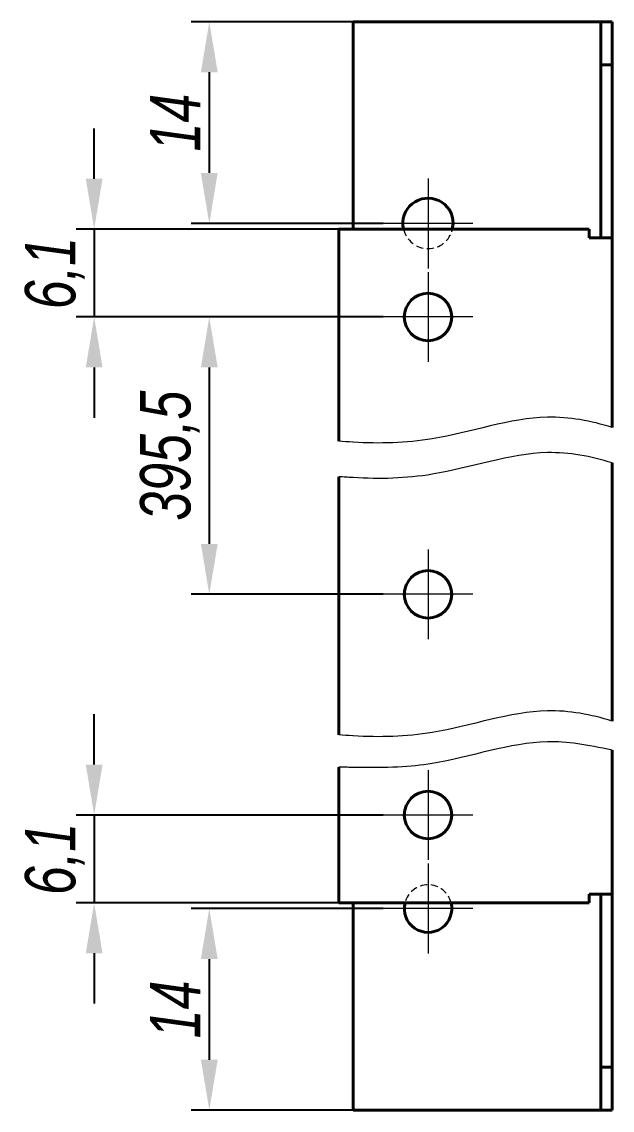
# Model space of a CAD drawing. Header units: millimetres. Extents: x 12064 to 35004, y -6103 to -2658.
# Drawn here: x 30415.3 to 30456.3, y -2978.5 to -2902.9 of the extents above; entities that cross this region are included whole.
import ezdxf

# ---------------------------------------------------------------- set-up
doc = ezdxf.new("R2010")
doc.units = ezdxf.units.MM
doc.linetypes.add('LT_03', pattern=[20.32, 12.7, -2.54, 2.54, -2.54])
doc.linetypes.add('LT_05', pattern=[3, 2, -1])
for name, color, linetype, lineweight in [('Layer_01', 5, 'LT_05', 15), ('Layer_05', 7, 'Continuous', 40), ('Layer_10', 1, 'Continuous', 15), ('Layer_11', 6, 'Continuous', 15), ('Layer_12', 1, 'LT_03', 15)]:
    doc.layers.add(name, color=color, linetype=linetype, lineweight=lineweight)
doc.styles.add('Style_01', font='ARIALNI.TTF', dxfattribs={"width": 0.9, "height": 3.5})
doc.dimstyles.new('DimStyle_01', dxfattribs={"dimtxt": 3.5, "dimasz": 3.5, "dimexe": 1.25, "dimexo": 0, "dimtad": 1, "dimdec": 1, "dimtxsty": 'Style_01', "dimcen": 2.5, "dimazin": 3, "dimtfac": 1, "dimtdec": 1, "dimtmove": 0, "dimatfit": 3})

# ---------------------------------------------------------------- blocks, each defined once
blk = doc.blocks.new('*D2277')
at = {"layer": 'Defpoints', "color": 0, "ltscale": 0.5}
for p in [(30438.306, -2902.91), (30428.306, -2916.91), (30440.383, -2916.91)]:
    blk.add_point(p, dxfattribs=at)
at = {"layer": 'Layer_10', "color": 0, "lineweight": -2, "ltscale": 0.5}
for p, q in [((30438.306, -2902.91), (30427.056, -2902.91)), ((30428.306, -2906.41), (30428.306, -2913.41)), ((30440.383, -2916.91), (30427.056, -2916.91))]:
    blk.add_line(p, q, dxfattribs=at)
at = {"layer": 'Layer_10', "color": 0, "ltscale": 0.5}
for points in [[(30427.723, -2906.41), (30428.889, -2906.41), (30428.306, -2902.91)], [(30427.723, -2913.41), (30428.889, -2913.41), (30428.306, -2916.91)]]:
    blk.add_solid(points, dxfattribs=at)
at = {"layer": 'Layer_10', "color": 0, "ltscale": 0.5, "insert": (30425.924, -2909.91), "char_height": 3.5, "attachment_point": 5, "rotation": 90, "style": 'Style_01'}
blk.add_mtext('14', dxfattribs=at)
blk = doc.blocks.new('*D2278')
at = {"layer": 'Defpoints', "color": 0, "ltscale": 0.5}
for p in [(30438.306, -2917.31), (30420.306, -2923.41), (30440.383, -2923.41)]:
    blk.add_point(p, dxfattribs=at)
at = {"layer": 'Layer_10', "color": 0, "lineweight": -2, "ltscale": 0.5}
for p, q in [((30420.306, -2913.81), (30420.306, -2910.31)), ((30438.306, -2917.31), (30419.056, -2917.31)), ((30420.306, -2917.31), (30420.306, -2923.41)), ((30440.383, -2923.41), (30419.056, -2923.41)), ((30420.306, -2926.91), (30420.306, -2930.41))]:
    blk.add_line(p, q, dxfattribs=at)
at = {"layer": 'Layer_10', "color": 0, "ltscale": 0.5}
for points in [[(30419.723, -2913.81), (30420.889, -2913.81), (30420.306, -2917.31)], [(30419.723, -2926.91), (30420.889, -2926.91), (30420.306, -2923.41)]]:
    blk.add_solid(points, dxfattribs=at)
at = {"layer": 'Layer_10', "color": 0, "ltscale": 0.5, "insert": (30417.571, -2920.36), "char_height": 3.5, "attachment_point": 5, "rotation": 90, "style": 'Style_01'}
blk.add_mtext('6,1', dxfattribs=at)
blk = doc.blocks.new('*D2279')
at = {"layer": 'Defpoints', "color": 0, "ltscale": 0.5}
for p in [(30440.383, -2923.41), (30428.306, -2942.667), (30440.383, -2942.667)]:
    blk.add_point(p, dxfattribs=at)
at = {"layer": 'Layer_10', "color": 0, "lineweight": -2, "ltscale": 0.5}
for p, q in [((30440.383, -2923.41), (30427.056, -2923.41)), ((30428.306, -2926.91), (30428.306, -2939.167)), ((30440.383, -2942.667), (30427.056, -2942.667))]:
    blk.add_line(p, q, dxfattribs=at)
at = {"layer": 'Layer_10', "color": 0, "ltscale": 0.5}
for points in [[(30427.723, -2926.91), (30428.889, -2926.91), (30428.306, -2923.41)], [(30427.723, -2939.167), (30428.889, -2939.167), (30428.306, -2942.667)]]:
    blk.add_solid(points, dxfattribs=at)
at = {"layer": 'Layer_10', "color": 0, "ltscale": 0.5, "insert": (30425.571, -2933.038), "char_height": 3.5, "attachment_point": 5, "rotation": 90, "style": 'Style_01'}
blk.add_mtext('395,5', dxfattribs=at)
blk = doc.blocks.new('*D2280')
at = {"layer": 'Defpoints', "color": 0, "ltscale": 0.5}
for p in [(30440.383, -2957.991), (30420.306, -2964.091), (30440.383, -2964.091)]:
    blk.add_point(p, dxfattribs=at)
at = {"layer": 'Layer_10', "color": 0, "lineweight": -2, "ltscale": 0.5}
for p, q in [((30420.306, -2954.491), (30420.306, -2950.991)), ((30440.383, -2957.991), (30419.056, -2957.991)), ((30420.306, -2957.991), (30420.306, -2964.091)), ((30440.383, -2964.091), (30419.056, -2964.091)), ((30420.306, -2967.591), (30420.306, -2971.091))]:
    blk.add_line(p, q, dxfattribs=at)
at = {"layer": 'Layer_10', "color": 0, "ltscale": 0.5}
for points in [[(30419.723, -2954.491), (30420.889, -2954.491), (30420.306, -2957.991)], [(30419.723, -2967.591), (30420.889, -2967.591), (30420.306, -2964.091)]]:
    blk.add_solid(points, dxfattribs=at)
at = {"layer": 'Layer_10', "color": 0, "ltscale": 0.5, "insert": (30417.571, -2961.041), "char_height": 3.5, "attachment_point": 5, "rotation": 90, "style": 'Style_01'}
blk.add_mtext('6,1', dxfattribs=at)
blk = doc.blocks.new('*D2281')
at = {"layer": 'Defpoints', "color": 0, "ltscale": 0.5}
for p in [(30440.383, -2964.491), (30428.306, -2978.491), (30440.383, -2978.491)]:
    blk.add_point(p, dxfattribs=at)
at = {"layer": 'Layer_10', "color": 0, "lineweight": -2, "ltscale": 0.5}
for p, q in [((30440.383, -2964.491), (30427.056, -2964.491)), ((30428.306, -2967.991), (30428.306, -2974.991)), ((30440.383, -2978.491), (30427.056, -2978.491))]:
    blk.add_line(p, q, dxfattribs=at)
at = {"layer": 'Layer_10', "color": 0, "ltscale": 0.5}
for points in [[(30427.723, -2967.991), (30428.889, -2967.991), (30428.306, -2964.491)], [(30427.723, -2974.991), (30428.889, -2974.991), (30428.306, -2978.491)]]:
    blk.add_solid(points, dxfattribs=at)
at = {"layer": 'Layer_10', "color": 0, "ltscale": 0.5, "insert": (30425.924, -2971.491), "char_height": 3.5, "attachment_point": 5, "rotation": 90, "style": 'Style_01'}
blk.add_mtext('14', dxfattribs=at)

msp = doc.modelspace()

# ---------------------------------------------------------------- linework, layer by layer
at = {"layer": 'Layer_01', "ltscale": 0.25}
for centre, radius, start, end in [((30443.506, -2916.91), 1.75, 193.21298, 346.78702), ((30443.506, -2964.484), 1.65, 13.79567, 166.20433)]:
    msp.add_arc(centre, radius, start, end, dxfattribs=at)
at = {"layer": 'Layer_05'}
for p, q in [((30438.306, -2917.31), (30438.306, -2902.91)), ((30438.306, -2902.91), (30454.706, -2902.91)), ((30454.706, -2902.91), (30455.506, -2902.91)), ((30455.506, -2902.91), (30456.306, -2902.91)), ((30455.506, -2905.91), (30455.506, -2902.91)), ((30456.306, -2902.91), (30456.306, -2905.91)), ((30456.306, -2905.91), (30455.506, -2905.91)), ((30455.506, -2905.91), (30455.506, -2917.91)), ((30456.306, -2917.91), (30456.306, -2905.91)), ((30437.306, -2932.042), (30437.306, -2917.31)), ((30437.306, -2917.31), (30454.706, -2917.31)), ((30454.706, -2917.91), (30454.706, -2917.31)), ((30454.706, -2917.91), (30456.306, -2917.91)), ((30456.306, -2917.91), (30456.306, -2931.083)), ((30456.306, -2933.543), (30456.306, -2951.474)), ((30437.306, -2952.433), (30437.306, -2934.501)), ((30456.306, -2953.5), (30456.306, -2963.491)), ((30437.306, -2964.091), (30437.306, -2954.665)), ((30456.306, -2963.491), (30454.706, -2963.491)), ((30454.706, -2964.091), (30454.706, -2963.491)), ((30455.506, -2963.491), (30455.506, -2975.491)), ((30456.306, -2975.491), (30456.306, -2963.491)), ((30437.306, -2964.091), (30454.706, -2964.091)), ((30438.306, -2978.491), (30438.306, -2964.091)), ((30455.506, -2975.491), (30456.306, -2975.491)), ((30455.506, -2978.491), (30455.506, -2975.491)), ((30456.306, -2975.491), (30456.306, -2978.491)), ((30438.306, -2978.491), (30454.706, -2978.491)), ((30455.506, -2978.491), (30454.706, -2978.491)), ((30456.306, -2978.491), (30455.506, -2978.491))]:
    msp.add_line(p, q, dxfattribs=at)
at = {"layer": 'Layer_05', "flags": 128}
msp.add_lwpolyline([(30445.256, -2916.91), (30445.177, -2917.31)], dxfattribs=at)
at = {"layer": 'Layer_05'}
for centre in [(30443.506, -2923.41), (30443.506, -2942.667), (30443.506, -2957.991)]:
    msp.add_circle(centre, 1.65, dxfattribs=at)
for centre, radius, start, end in [((30443.506, -2916.91), 1.75, 0, 193.21298), ((30443.506, -2964.491), 1.65, 165.97033, 14.02967)]:
    msp.add_arc(centre, radius, start, end, dxfattribs=at)
at = {"layer": 'Layer_11', "ltscale": 0.5}
for points, knots in [([(30456.306, -2931.083), (30454.817, -2930.616), (30450.719, -2929.852), (30444.672, -2932.105), (30440.141, -2932.217), (30438.306, -2932.104), (30438.296, -2932.103), (30438.285, -2932.103), (30438.275, -2932.102), (30437.952, -2932.082), (30437.629, -2932.062), (30437.306, -2932.042)], [7.055752, 7.055752, 7.055752, 7.055752, 11.754652, 19.894763, 25.419252, 25.419252, 25.419252, 25.450437, 25.450437, 25.450437, 26.42285, 26.42285, 26.42285, 26.42285]), ([(30456.306, -2933.543), (30454.817, -2933.075), (30450.719, -2932.311), (30444.672, -2934.564), (30440.141, -2934.677), (30438.306, -2934.564), (30438.296, -2934.563), (30438.285, -2934.562), (30438.275, -2934.562), (30437.952, -2934.542), (30437.629, -2934.521), (30437.306, -2934.501)], [7.055752, 7.055752, 7.055752, 7.055752, 11.754652, 19.894763, 25.419252, 25.419252, 25.419252, 25.450437, 25.450437, 25.450437, 26.42285, 26.42285, 26.42285, 26.42285]), ([(30456.306, -2951.474), (30454.817, -2951.006), (30450.719, -2950.242), (30444.672, -2952.496), (30440.141, -2952.608), (30438.306, -2952.495), (30438.296, -2952.494), (30438.285, -2952.494), (30438.275, -2952.493), (30437.952, -2952.473), (30437.629, -2952.453), (30437.306, -2952.433)], [7.055752, 7.055752, 7.055752, 7.055752, 11.754652, 19.894763, 25.419252, 25.419252, 25.419252, 25.450437, 25.450437, 25.450437, 26.42285, 26.42285, 26.42285, 26.42285]), ([(30456.306, -2953.5), (30454.538, -2953.108), (30450.576, -2952.446), (30444.966, -2954.537), (30440.734, -2954.737), (30438.306, -2954.688), (30438.174, -2954.685), (30438.039, -2954.682), (30437.904, -2954.679), (30437.704, -2954.674), (30437.505, -2954.67), (30437.306, -2954.665)], [7.491689, 7.491689, 7.491689, 7.491689, 11.754652, 19.894763, 24.524671, 24.524671, 24.524671, 24.777107, 24.777107, 24.777107, 25.149457, 25.149457, 25.149457, 25.149457])]:
    msp.add_open_spline(points, degree=3, knots=knots, dxfattribs=at)
at = {"layer": 'Layer_12', "ltscale": 0.5}
for p, q in [((30443.506, -2913.786), (30443.506, -2920.033)), ((30446.63, -2916.91), (30440.383, -2916.91)), ((30443.506, -2920.286), (30443.506, -2926.533)), ((30446.63, -2923.41), (30440.383, -2923.41)), ((30443.506, -2939.543), (30443.506, -2945.79)), ((30446.63, -2942.667), (30440.383, -2942.667)), ((30443.506, -2954.867), (30443.506, -2961.114)), ((30446.63, -2957.991), (30440.383, -2957.991)), ((30443.506, -2961.367), (30443.506, -2967.614)), ((30446.63, -2964.491), (30440.383, -2964.491))]:
    msp.add_line(p, q, dxfattribs=at)

# ---------------------------------------------------------------- dimensions: what is measured, and where the dimension line sits
at = {"layer": 'Layer_10', "ltscale": 0.5}
for base, p1, p2, picture, middle in [((30428.306, -2916.91), (30438.306, -2902.91), (30440.383, -2916.91), '*D2277', (30425.924, -2909.91)), ((30420.306, -2923.41), (30438.306, -2917.31), (30440.383, -2923.41), '*D2278', (30417.571, -2920.36)), ((30420.306, -2964.091), (30440.383, -2957.991), (30440.383, -2964.091), '*D2280', (30417.571, -2961.041)), ((30428.306, -2978.491), (30440.383, -2964.491), (30440.383, -2978.491), '*D2281', (30425.924, -2971.491))]:
    dim = msp.add_linear_dim(base=base, p1=p1, p2=p2, angle=270, dimstyle='DimStyle_01', dxfattribs=at)
    dim.commit()
    dim.dimension.update_dxf_attribs({"geometry": picture, "text_midpoint": middle})
dim = msp.add_linear_dim(base=(30428.306, -2942.667), p1=(30440.383, -2923.41), p2=(30440.383, -2942.667), angle=270, text='395,5', dimstyle='DimStyle_01', dxfattribs=at)
dim.commit()
dim.dimension.update_dxf_attribs({"geometry": '*D2279', "text_midpoint": (30425.571, -2933.038)})

doc.saveas('drawing.dxf')
